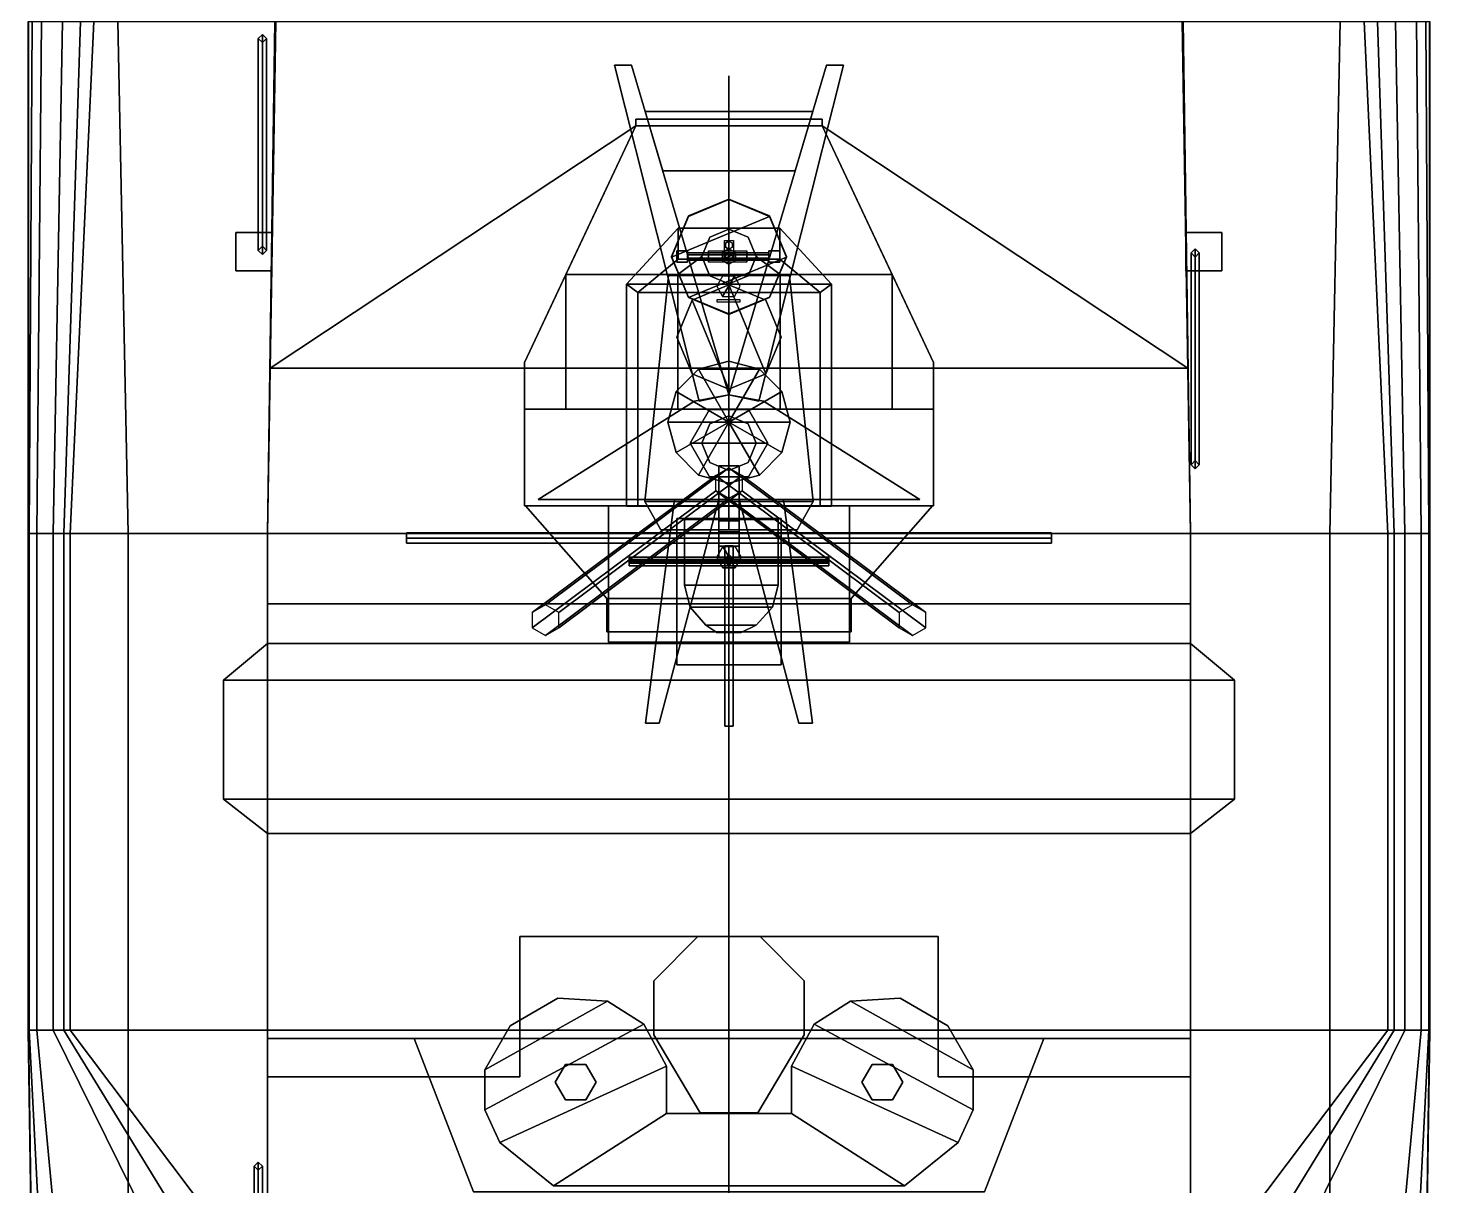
# Model space of a CAD drawing. Extents: x -14 to 14, y -57 to 59.
# Drawn here: x -13.67 to 13.67, y -19.98 to 2.6 of the extents above; entities that cross this region are included whole.
import ezdxf

# ---------------------------------------------------------------- set-up
doc = ezdxf.new("R2010")
doc.units = 0
doc.layers.get('0').update_dxf_attribs({"linetype": 'CONTINUOUS'})

msp = doc.modelspace()

# ---------------------------------------------------------------- linework, layer by layer
for points in [[(-13.67, 2.72), (-13.66, 2.72, -3.06), (-13.66, -7.26, -3.06), (-13.67, -7.26)], [(-11.92, 2.72), (-13.67, 2.72), (-13.67, -7.26), (-11.72, -7.26)], [(-13.66, 2.72, -3.06), (-13.59, 2.72, -3.53), (-13.65, -7.26, -3.53), (-13.66, -7.26, -3.06)], [(-13.59, 2.72, -3.53), (-13.41, 2.72, -3.88), (-13.5, -7.26, -3.88), (-13.65, -7.26, -3.53)], [(-13.41, 2.72, -3.88), (-13, 2.72, -4.19), (-13.18, -7.26, -4.19), (-13.5, -7.26, -3.88)], [(-13, 2.72, -4.19), (-12.65, 2.72, -4.3), (-12.97, -7.26, -4.3), (-13.18, -7.26, -4.19)], [(-12.65, 2.72, -4.3), (-12.39, 2.72, -4.35), (-12.85, -7.26, -4.35), (-12.97, -7.26, -4.3)], [(-12.39, 2.72, -4.35), (12.39, 2.72, -4.35), (12.85, -7.26, -4.35), (-12.85, -7.26, -4.35)], [(-8.86, 2.72, 1.98), (-11.92, 2.72), (-11.72, -7.26), (-9, -7.26, 1.98)], [(-9.1, -1.66, 3.82), (-9.18, -1.74, 3.82), (-9.18, 2.39, 12.8), (-9.1, 2.47, 12.8)], [(-9.18, 2.39, 12.8), (-9.1, 2.31, 12.8), (-9.02, 2.39, 12.8), (-9.1, 2.47, 12.8)], [(-9.02, -1.74, 3.82), (-9.1, -1.66, 3.82), (-9.1, 2.47, 12.8), (-9.02, 2.39, 12.8)], [(8.84, 2.72, 3.99), (-8.84, 2.72, 3.99), (-9, -7.26, 3.99), (9, -7.26, 3.99)], [(-8.84, 2.72, 3.99), (-8.86, 2.72, 1.98), (-9, -7.26, 1.98), (-9, -7.26, 3.99)], [(9, -7.26, 3.99), (9, -7.26, 1.98), (8.86, 2.72, 1.98), (8.84, 2.72, 3.99)], [(9, -7.26, 1.98), (11.72, -7.26), (11.92, 2.72), (8.86, 2.72, 1.98)], [(11.72, -7.26), (13.67, -7.26), (13.67, 2.72), (11.92, 2.72)], [(12.97, -7.26, -4.3), (12.85, -7.26, -4.35), (12.39, 2.72, -4.35), (12.65, 2.72, -4.3)], [(13.18, -7.26, -4.19), (12.97, -7.26, -4.3), (12.65, 2.72, -4.3), (13, 2.72, -4.19)], [(13.5, -7.26, -3.88), (13.18, -7.26, -4.19), (13, 2.72, -4.19), (13.41, 2.72, -3.88)], [(13.65, -7.26, -3.53), (13.5, -7.26, -3.88), (13.41, 2.72, -3.88), (13.59, 2.72, -3.53)], [(13.66, -7.26, -3.06), (13.65, -7.26, -3.53), (13.59, 2.72, -3.53), (13.66, 2.72, -3.06)], [(13.67, -7.26), (13.66, -7.26, -3.06), (13.66, 2.72, -3.06), (13.67, 2.72)], [(-9.18, -1.74, 3.82), (-9.1, -1.82, 3.82), (-9.1, 2.31, 12.8), (-9.18, 2.39, 12.8)], [(-9.1, -1.82, 3.82), (-9.02, -1.74, 3.82), (-9.02, 2.39, 12.8), (-9.1, 2.31, 12.8)], [(-9.1, -1.66, 10.25), (-9.1, -1.66, 10.29), (-9.1, 2.31, 12.8), (-9.1, 2.29, 12.73)], [(-9.1, 2.29, 12.73), (-9.1, 2.31, 12.8), (-9.1, -1.66, 10.29), (-9.1, -1.66, 10.25)], [(-0.581, -4.68, 22.04), (-2.23, 1.87, 22.04), (-1.9, 1.87, 22.04), (0, -4.56, 22.04)], [(0, -4.56, 22.04), (-1.9, 1.87, 22.04), (-2.23, 1.87, 22.04), (-0.581, -4.68, 22.04)], [(0, -4.56, 22.04), (1.9, 1.87, 22.04), (2.23, 1.87, 22.04), (0.581, -4.68, 22.04)], [(0.581, -4.68, 22.04), (2.23, 1.87, 22.04), (1.9, 1.87, 22.04), (0, -4.56, 22.04)], [(0, 1.62, 23.14), (0, 1.66, 23.14), (0, 1.23, 22.04), (0, 1.19, 22.04)], [(0, 1.19, 22.04), (0, 1.23, 22.04), (0, 1.66, 23.14), (0, 1.62, 23.14)], [(0, 1.62, 23.21), (0, 1.66, 23.21), (0, 1.66, 22.04), (0, 1.62, 22.04)], [(0, 1.62, 22.04), (0, 1.66, 22.04), (0, 1.66, 23.21), (0, 1.62, 23.21)], [(0, 1.63, 23.14), (0, 1.63, 23.21), (0, -7.19, 29.33), (0, -7.19, 29.27)], [(0, -7.19, 29.27), (0, -7.19, 29.33), (0, 1.63, 23.21), (0, 1.63, 23.14)], [(-1.291, -0.19, 22.04), (1.291, -0.19, 22.04), (1.634, 0.97, 22.04), (-1.634, 0.97, 22.04)], [(-1.634, 0.97, 22.04), (1.634, 0.97, 22.04), (1.291, -0.19, 22.04), (-1.291, -0.19, 22.04)], [(8.948, -4.04, 6.36), (1.82, 0.69, 6.36), (-1.82, 0.69, 6.36), (-8.948, -4.04, 6.36)], [(-1.82, 0.69, 6.36), (-1.82, 0.69, 3.99), (-8.948, -4.04, 3.99), (-8.948, -4.04, 6.36)], [(-1.82, 0.69, 15.63), (-1.82, 0.69, 6.36), (-3.99, -3.93, 6.36), (-3.99, -3.93, 15.63)], [(-3.99, -3.93, 15.63), (-3.99, -3.93, 15.63), (-3.18, -2.21, 15.63), (-1.82, 0.69, 15.63)], [(3.18, -2.21, 14.51), (1.82, 0.69, 14.51), (-1.82, 0.69, 14.51), (-3.18, -2.21, 14.51)], [(-1.82, 0.69, 16.01), (-1.82, 0.69, 14.51), (-3.18, -2.21, 14.51), (-3.18, -2.21, 16.01)], [(-3.18, -2.21, 14.51), (-1.82, 0.69, 14.51), (-1.82, 0.69, 16.01), (-3.18, -2.21, 16.01)], [(-1.82, 0.69, 15.63), (-1.82, 0.82, 16.01), (1.82, 0.82, 16.01), (1.82, 0.69, 15.63)], [(1.82, 0.69, 15.63), (1.82, 0.82, 16.01), (-1.82, 0.82, 16.01), (-1.82, 0.69, 15.63)], [(-1.82, 0.69, 15.63), (-1.82, 0.82, 16.01), (-1.82, 0.69, 16.01), (-1.82, 0.69, 15.63)], [(-1.82, 0.69, 15.63), (-1.82, 0.69, 16.01), (-1.82, 0.82, 16.01), (-1.82, 0.69, 15.63)], [(-1.82, 0.69, 15.63), (-1.82, 0.69, 14.51), (1.82, 0.69, 14.51), (1.82, 0.69, 15.63)], [(1.82, 0.69, 6.36), (1.82, 0.69, 3.99), (-1.82, 0.69, 3.99), (-1.82, 0.69, 6.36)], [(1.82, 0.69, 15.63), (1.82, 0.69, 6.36), (-1.82, 0.69, 6.36), (-1.82, 0.69, 15.63)], [(1.82, 0.69, 15.63), (1.82, 0.69, 16.01), (1.82, 0.82, 16.01), (1.82, 0.69, 15.63)], [(1.82, 0.69, 15.63), (1.82, 0.82, 16.01), (1.82, 0.69, 16.01), (1.82, 0.69, 15.63)], [(3.99, -3.93, 6.36), (1.82, 0.69, 6.36), (1.82, 0.69, 15.63), (3.99, -3.93, 15.63)], [(8.948, -4.04, 3.99), (1.82, 0.69, 3.99), (1.82, 0.69, 6.36), (8.948, -4.04, 6.36)], [(3.18, -2.21, 14.51), (1.82, 0.69, 14.51), (1.82, 0.69, 16.01), (3.18, -2.21, 16.01)], [(1.82, 0.69, 16.01), (1.82, 0.69, 14.51), (3.18, -2.21, 14.51), (3.18, -2.21, 16.01)], [(1.82, 0.69, 15.63), (3.18, -2.21, 15.63), (3.99, -3.93, 15.63), (1.82, 0.69, 15.63)], [(-1.12, -1.87, 16.61), (-0.792, -1.078, 16.61), (0, -0.75, 16.61), (0.792, -1.078, 16.61)], [(0.792, -1.078, 16.61), (0, -0.75, 16.61), (-0.792, -1.078, 16.61), (-1.12, -1.87, 16.61)], [(-0.792, -1.068, 16.61), (0, -0.74, 16.61), (0, -0.74, 17.61), (-0.792, -1.068, 17.61)], [(0, -0.74, 16.61), (-0.792, -1.068, 16.61), (-0.792, -1.068, 17.61), (0, -0.74, 17.61)], [(0, -0.74, 16.61), (0.792, -1.068, 16.61), (0.792, -1.068, 17.61), (0, -0.74, 17.61)], [(0.792, -1.068, 16.61), (0, -0.74, 16.61), (0, -0.74, 17.61), (0.792, -1.068, 17.61)], [(-1.12, -1.86, 16.61), (-0.792, -1.068, 16.61), (-0.792, -1.068, 17.61), (-1.12, -1.86, 17.61)], [(-0.792, -1.068, 16.61), (-1.12, -1.86, 16.61), (-1.12, -1.86, 17.61), (-0.792, -1.068, 17.61)], [(1.12, -1.87, 16.61), (0.792, -1.078, 16.61), (-1.12, -1.87, 16.61), (-0.792, -2.662, 16.61)], [(-0.792, -2.662, 16.61), (-1.12, -1.87, 16.61), (0.792, -1.078, 16.61), (1.12, -1.87, 16.61)], [(0.792, -1.068, 16.61), (1.12, -1.86, 16.61), (1.12, -1.86, 17.61), (0.792, -1.068, 17.61)], [(1.12, -1.86, 16.61), (0.792, -1.068, 16.61), (0.792, -1.068, 17.61), (1.12, -1.86, 17.61)], [(-2, -2.4, 22.03), (-0.99, -1.31, 22.03), (0.99, -1.31, 22.03), (2, -2.4, 22.03)], [(-0.99, -1.91, 24.46), (-0.99, -1.31, 24.16), (-2, -2.4, 24.16), (-1.78, -2.56, 24.46)], [(-0.99, -1.31, 24.16), (-0.99, -1.31, 22.03), (-2, -2.4, 22.03), (-2, -2.4, 24.16)], [(0.99, -1.91, 24.46), (0.99, -1.31, 24.16), (-0.99, -1.31, 24.16), (-0.99, -1.91, 24.46)], [(0.99, -1.31, 24.16), (0.99, -1.31, 22.03), (-0.99, -1.31, 22.03), (-0.99, -1.31, 24.16)], [(0, -1.33, 14.51), (-0.375, -1.485, 14.51), (-0.375, -1.485, 16.61), (0, -1.33, 16.61)], [(0.375, -1.485, 14.51), (0, -1.33, 14.51), (0, -1.33, 16.61), (0.375, -1.485, 16.61)], [(2, -2.4, 24.16), (0.99, -1.31, 24.16), (0.99, -1.91, 24.46), (1.78, -2.56, 24.46)], [(2, -2.4, 22.03), (0.99, -1.31, 22.03), (0.99, -1.31, 24.16), (2, -2.4, 24.16)], [(-9.62, -1.39, 2.37), (-9.62, -1.39, 1.56), (-9.62, -2.14, 1.56), (-9.62, -2.14, 2.37)], [(-9.62, -2.14, 1.56), (-9.62, -1.39, 1.56), (-8.91, -1.39, 1.56), (-8.92, -2.14, 1.56)], [(-8.92, -2.14, 2.37), (-8.91, -1.39, 2.37), (-9.62, -1.39, 2.37), (-9.62, -2.14, 2.37)], [(-8.91, -1.39, 2.37), (-8.91, -1.39, 1.56), (-9.62, -1.39, 1.56), (-9.62, -1.39, 2.37)], [(-0.375, -1.485, 14.51), (-0.53, -1.86, 14.51), (-0.53, -1.86, 16.61), (-0.375, -1.485, 16.61)], [(-0.09, -1.55, 17.67), (0.09, -1.55, 17.67), (0.09, -1.97, 17.67), (-0.09, -1.97, 17.67)], [(-0.09, -1.55, 17.46), (0.09, -1.55, 17.46), (0.09, -1.97, 17.46), (-0.09, -1.97, 17.46)], [(0, -1.56, 17.37), (-0.069, -1.6, 17.37), (-0.069, -1.6, 17.78), (0, -1.56, 17.78)], [(-0.069, -1.6, 17.78), (-0.069, -1.68, 17.78), (0, -1.72, 17.78), (0, -1.56, 17.78)], [(-0.069, -1.68, 17.37), (-0.069, -1.6, 17.37), (0, -1.56, 17.37), (0, -1.72, 17.37)], [(-0.069, -1.6, 17.37), (-0.069, -1.68, 17.37), (-0.069, -1.68, 17.78), (-0.069, -1.6, 17.78)], [(0.069, -1.6, 17.37), (0, -1.56, 17.37), (0, -1.56, 17.78), (0.069, -1.6, 17.78)], [(0, -1.56, 17.78), (0, -1.72, 17.78), (0.069, -1.68, 17.78), (0.069, -1.6, 17.78)], [(0, -1.72, 17.37), (0, -1.56, 17.37), (0.069, -1.6, 17.37), (0.069, -1.68, 17.37)], [(0.069, -1.68, 17.37), (0.069, -1.6, 17.37), (0.069, -1.6, 17.78), (0.069, -1.68, 17.78)], [(0.53, -1.86, 14.51), (0.375, -1.485, 14.51), (0.375, -1.485, 16.61), (0.53, -1.86, 16.61)], [(9.61, -1.39, 2.37), (9.61, -1.39, 1.56), (8.91, -1.39, 1.56), (8.91, -1.39, 2.37)], [(8.91, -1.39, 2.37), (8.91, -2.14, 2.37), (9.61, -2.14, 2.37), (9.61, -1.39, 2.37)], [(9.61, -1.39, 1.56), (9.61, -2.14, 1.56), (8.91, -2.14, 1.56), (8.91, -1.39, 1.56)], [(9.61, -2.14, 2.37), (9.61, -2.14, 1.56), (9.61, -1.39, 1.56), (9.61, -1.39, 2.37)], [(-9.1, -1.66, 2.37), (-9.18, -1.74, 2.37), (-9.18, -1.74, 10.29), (-9.1, -1.66, 10.29)], [(-9.18, -1.74, 10.29), (-9.1, -1.82, 10.29), (-9.02, -1.74, 10.29), (-9.1, -1.66, 10.29)], [(-9.18, -1.74, 2.37), (-9.1, -1.82, 2.37), (-9.1, -1.82, 10.29), (-9.18, -1.74, 10.29)], [(-9.02, -1.74, 2.37), (-9.1, -1.66, 2.37), (-9.1, -1.66, 10.29), (-9.02, -1.74, 10.29)], [(-9.1, -1.82, 2.37), (-9.02, -1.74, 2.37), (-9.02, -1.74, 10.29), (-9.1, -1.82, 10.29)], [(1.78, -2.56, 24.46), (0.99, -1.91, 24.46), (-0.99, -1.91, 24.46), (-1.78, -2.56, 24.46)], [(-0.792, -2.652, 16.61), (-1.12, -1.86, 16.61), (-1.12, -1.86, 17.61), (-0.792, -2.652, 17.61)], [(-1.12, -1.86, 16.61), (-0.792, -2.652, 16.61), (-0.792, -2.652, 17.61), (-1.12, -1.86, 17.61)], [(-1.02, -1.75, 18.24), (-0.81, -1.75, 18.24), (-0.81, -1.75, 18.02), (-1.02, -1.75, 18.02)], [(-1.02, -1.75, 18.02), (-0.81, -1.75, 18.02), (-0.81, -1.97, 18.02), (-1.02, -1.97, 18.02)], [(-0.81, -1.97, 18.24), (-0.81, -1.75, 18.24), (-1.02, -1.75, 18.24), (-1.02, -1.97, 18.24)], [(-1.02, -1.97, 18.24), (-1.02, -1.75, 18.24), (-1.02, -1.75, 18.02), (-1.02, -1.97, 18.02)], [(-0.53, -1.86, 16.01), (-0.53, -1.86, 14.51), (-1, -2.21, 14.51), (-1, -2.21, 16.01)], [(-0.385, -2.21, 16.01), (-0.385, -2.21, 16.01), (-0.53, -1.86, 16.01), (-1, -2.21, 16.01)], [(-0.81, -1.97, 18.02), (-0.81, -1.75, 18.02), (-0.81, -1.75, 18.24), (-0.81, -1.97, 18.24)], [(-0.81, -1.79, 18.13), (-0.81, -1.825, 18.191), (0.78, -1.825, 18.191), (0.78, -1.79, 18.13)], [(-0.81, -1.825, 18.069), (-0.81, -1.79, 18.13), (0.78, -1.79, 18.13), (0.78, -1.825, 18.069)], [(-0.81, -1.825, 18.191), (-0.81, -1.895, 18.191), (0.78, -1.895, 18.191), (0.78, -1.825, 18.191)], [(-0.81, -1.895, 18.069), (-0.81, -1.825, 18.069), (0.78, -1.825, 18.069), (0.78, -1.895, 18.069)], [(-0.81, -1.895, 18.191), (-0.81, -1.93, 18.13), (0.78, -1.93, 18.13), (0.78, -1.895, 18.191)], [(-0.81, -1.93, 18.13), (-0.81, -1.895, 18.069), (0.78, -1.895, 18.069), (0.78, -1.93, 18.13)], [(0, -2.99, 16.61), (-0.792, -2.662, 16.61), (1.12, -1.87, 16.61), (0.792, -2.662, 16.61)], [(0.792, -2.662, 16.61), (1.12, -1.87, 16.61), (-0.792, -2.662, 16.61), (0, -2.99, 16.61)], [(-0.53, -1.86, 16.01), (-0.375, -2.235, 16.01), (-0.375, -2.235, 16.61), (-0.53, -1.86, 16.61)], [(-0.4, -1.75, 17.84), (0.35, -1.75, 17.84), (0.35, -1.97, 17.84), (-0.4, -1.97, 17.84)], [(-0.4, -1.75, 17.84), (-0.4, -1.75, 18.29), (-0.4, -1.97, 18.29), (-0.4, -1.97, 17.84)], [(0, -1.71, 16.61), (-0.13, -1.785, 16.61), (-0.13, -1.785, 17.04), (0, -1.71, 17.04)], [(-0.13, -1.935, 17.04), (0.13, -1.785, 17.04), (0, -1.71, 17.04), (-0.13, -1.785, 17.04)], [(0, -2.01, 17.04), (0.13, -1.935, 17.04), (0.13, -1.785, 17.04), (-0.13, -1.935, 17.04)], [(-0.13, -1.785, 16.61), (-0.13, -1.935, 16.61), (-0.13, -1.935, 17.04), (-0.13, -1.785, 17.04)], [(-0.069, -1.68, 17.37), (0, -1.72, 17.37), (0, -1.72, 17.78), (-0.069, -1.68, 17.78)], [(0, -1.78, 17.04), (-0.069, -1.82, 17.04), (-0.069, -1.82, 17.84), (0, -1.78, 17.84)], [(-0.069, -1.82, 17.04), (-0.069, -1.9, 17.04), (-0.069, -1.9, 17.84), (-0.069, -1.82, 17.84)], [(-0.069, -1.9, 17.04), (0, -1.94, 17.04), (0, -1.94, 17.84), (-0.069, -1.9, 17.84)], [(0, -1.72, 17.37), (0.069, -1.68, 17.37), (0.069, -1.68, 17.78), (0, -1.72, 17.78)], [(0.13, -1.785, 16.61), (0, -1.71, 16.61), (0, -1.71, 17.04), (0.13, -1.785, 17.04)], [(0.069, -1.82, 17.04), (0, -1.78, 17.04), (0, -1.78, 17.84), (0.069, -1.82, 17.84)], [(0, -1.94, 17.04), (0.069, -1.9, 17.04), (0.069, -1.9, 17.84), (0, -1.94, 17.84)], [(0.069, -1.9, 17.04), (0.069, -1.82, 17.04), (0.069, -1.82, 17.84), (0.069, -1.9, 17.84)], [(0.13, -1.935, 16.61), (0.13, -1.785, 16.61), (0.13, -1.785, 17.04), (0.13, -1.935, 17.04)], [(0.35, -1.75, 17.84), (0.35, -1.75, 18.29), (0.35, -1.97, 18.29), (0.35, -1.97, 17.84)], [(0.375, -2.235, 16.01), (0.53, -1.86, 16.01), (0.53, -1.86, 16.61), (0.375, -2.235, 16.61)], [(1, -2.21, 16.01), (1, -2.21, 16.01), (0.53, -1.86, 16.01), (0.385, -2.21, 16.01)], [(1, -2.21, 14.51), (0.53, -1.86, 14.51), (0.53, -1.86, 16.01), (1, -2.21, 16.01)], [(0.78, -1.75, 18.24), (0.99, -1.75, 18.24), (0.99, -1.75, 18.02), (0.78, -1.75, 18.02)], [(0.99, -1.97, 18.24), (0.99, -1.75, 18.24), (0.78, -1.75, 18.24), (0.78, -1.97, 18.24)], [(0.78, -1.97, 18.24), (0.78, -1.75, 18.24), (0.78, -1.75, 18.02), (0.78, -1.97, 18.02)], [(0.78, -1.75, 18.02), (0.99, -1.75, 18.02), (0.99, -1.97, 18.02), (0.78, -1.97, 18.02)], [(1.12, -1.86, 16.61), (0.792, -2.652, 16.61), (0.792, -2.652, 17.61), (1.12, -1.86, 17.61)], [(0.792, -2.652, 16.61), (1.12, -1.86, 16.61), (1.12, -1.86, 17.61), (0.792, -2.652, 17.61)], [(0.99, -1.97, 18.02), (0.99, -1.75, 18.02), (0.99, -1.75, 18.24), (0.99, -1.97, 18.24)], [(9.09, -1.71, 3.82), (9.01, -1.79, 3.82), (9.01, -5.92, 12.8), (9.09, -5.84, 12.8)], [(9.09, -1.71, 2.37), (9.01, -1.79, 2.37), (9.01, -1.79, 10.29), (9.09, -1.71, 10.29)], [(9.17, -1.79, 10.29), (9.09, -1.71, 10.29), (9.01, -1.79, 10.29), (9.09, -1.87, 10.29)], [(9.01, -1.79, 3.82), (9.09, -1.87, 3.82), (9.09, -6, 12.8), (9.01, -5.92, 12.8)], [(9.01, -1.79, 2.37), (9.09, -1.87, 2.37), (9.09, -1.87, 10.29), (9.01, -1.79, 10.29)], [(9.17, -1.79, 3.82), (9.09, -1.71, 3.82), (9.09, -5.84, 12.8), (9.17, -5.92, 12.8)], [(9.17, -1.79, 2.37), (9.09, -1.71, 2.37), (9.09, -1.71, 10.29), (9.17, -1.79, 10.29)], [(9.09, -1.87, 3.82), (9.17, -1.79, 3.82), (9.17, -5.92, 12.8), (9.09, -6, 12.8)], [(9.09, -1.87, 2.37), (9.17, -1.79, 2.37), (9.17, -1.79, 10.29), (9.09, -1.87, 10.29)], [(9.09, -5.82, 12.73), (9.09, -5.84, 12.8), (9.09, -1.87, 10.29), (9.09, -1.87, 10.25)], [(9.09, -1.87, 10.25), (9.09, -1.87, 10.29), (9.09, -5.84, 12.8), (9.09, -5.82, 12.73)], [(-9.62, -2.14, 2.37), (-9.62, -2.14, 1.56), (-8.92, -2.14, 1.56), (-8.92, -2.14, 2.37)], [(-1.02, -1.97, 18.02), (-0.81, -1.97, 18.02), (-0.81, -1.97, 18.24), (-1.02, -1.97, 18.24)], [(-0.13, -1.935, 16.61), (0, -2.01, 16.61), (0, -2.01, 17.04), (-0.13, -1.935, 17.04)], [(0, -2.01, 16.61), (0.13, -1.935, 16.61), (0.13, -1.935, 17.04), (0, -2.01, 17.04)], [(0, -1.94, 17.19), (0, -2.03, 17.19), (0, -2.03, 17.12), (0, -1.94, 17.12)], [(0, -2.03, 17.19), (0, -2.36, 17.3), (0, -2.45, 17.3), (0, -2.03, 17.12)], [(0.78, -1.97, 18.02), (0.99, -1.97, 18.02), (0.99, -1.97, 18.24), (0.78, -1.97, 18.24)], [(8.91, -2.14, 2.37), (8.91, -2.14, 1.56), (9.61, -2.14, 1.56), (9.61, -2.14, 2.37)], [(-3.99, -3.93, 15.63), (-3.99, -4.84, 15.63), (-3.18, -4.84, 15.63), (-3.18, -2.21, 15.63)], [(3.18, -4.84, 14.51), (3.18, -2.21, 14.51), (-3.18, -2.21, 14.51), (-3.18, -4.84, 14.51)], [(-3.18, -4.84, 14.51), (-3.18, -2.21, 14.51), (-3.18, -2.21, 16.01), (-3.18, -4.84, 16.01)], [(-3.18, -4.84, 15.63), (-3.18, -2.21, 15.63), (-3.18, -2.21, 16.01), (-3.18, -4.84, 16.01)], [(-2, -6.73, 22.03), (-2, -2.4, 22.03), (2, -2.4, 22.03), (2, -6.73, 22.03)], [(-1.78, -2.56, 24.46), (-2, -2.4, 24.16), (-2, -6.73, 24.16), (-1.78, -6.73, 24.46)], [(-2, -2.4, 24.16), (-2, -2.4, 22.03), (-2, -6.73, 22.03), (-2, -6.73, 24.16)], [(-1.64, -6.64, 18.65), (-1.18, -2.23, 18.65), (1.18, -2.23, 18.65), (1.64, -6.64, 18.65)], [(1.64, -6.64, 18.65), (1.18, -2.23, 18.65), (-1.18, -2.23, 18.65), (-1.64, -6.64, 18.65)], [(1, -4.84, 16.01), (1, -2.21, 16.01), (-1, -2.21, 16.01), (-1, -4.84, 16.01)], [(-1, -2.21, 16.01), (-1, -2.21, 14.51), (-1, -4.84, 14.51), (-1, -4.84, 16.01)], [(0.721, -4.151, 20.59), (0, -2.41, 20.59), (-0.721, -2.709, 20.59), (0, -4.45, 20.59)], [(0, -2.41, 18.65), (-0.721, -2.709, 18.65), (-0.721, -2.709, 20.59), (0, -2.41, 20.59)], [(-0.375, -2.235, 16.01), (0, -2.39, 16.01), (0, -2.39, 16.61), (-0.375, -2.235, 16.61)], [(-0.125, -2.241, 17.3), (-0.24, -2.44, 17.3), (-0.125, -2.639, 17.3), (0.105, -2.241, 17.3)], [(0.105, -2.241, 17.3), (-0.125, -2.639, 17.3), (0.105, -2.639, 17.3), (0.22, -2.44, 17.3)], [(0, -2.39, 16.01), (0.375, -2.235, 16.01), (0.375, -2.235, 16.61), (0, -2.39, 16.61)], [(0, -2.45, 17.3), (0, -2.7, 17.3), (0, -2.74, 17.28), (0, -2.38, 17.27)], [(0.721, -2.709, 18.65), (0, -2.41, 18.65), (0, -2.41, 20.59), (0.721, -2.709, 20.59)], [(1.02, -3.43, 20.59), (0.721, -2.709, 20.59), (0, -2.41, 20.59), (0.721, -4.151, 20.59)], [(1, -4.84, 14.51), (1, -2.21, 14.51), (1, -2.21, 16.01), (1, -4.84, 16.01)], [(2, -6.73, 24.16), (2, -2.4, 24.16), (1.78, -2.56, 24.46), (1.78, -6.73, 24.46)], [(2, -6.73, 22.03), (2, -2.4, 22.03), (2, -2.4, 24.16), (2, -6.73, 24.16)], [(3.18, -2.21, 16.01), (3.18, -2.21, 14.51), (3.18, -4.84, 14.51), (3.18, -4.84, 16.01)], [(3.18, -2.21, 16.01), (3.18, -2.21, 15.63), (3.18, -4.84, 15.63), (3.18, -4.84, 16.01)], [(3.18, -2.21, 15.63), (3.18, -4.84, 15.63), (3.99, -4.84, 15.63), (3.99, -3.93, 15.63)], [(1.78, -6.73, 24.46), (1.78, -2.56, 24.46), (-1.78, -2.56, 24.46), (-1.78, -6.73, 24.46)], [(0, -4.45, 20.59), (-0.721, -2.709, 20.59), (-1.02, -3.43, 20.59), (-0.721, -4.151, 20.59)], [(-0.721, -2.709, 18.65), (-1.02, -3.43, 18.65), (-1.02, -3.43, 20.59), (-0.721, -2.709, 20.59)], [(0, -2.98, 16.61), (-0.792, -2.652, 16.61), (-0.792, -2.652, 17.61), (0, -2.98, 17.61)], [(-0.792, -2.652, 16.61), (0, -2.98, 16.61), (0, -2.98, 17.61), (-0.792, -2.652, 17.61)], [(0.21, -2.75, 17.8), (-0.23, -2.75, 17.8), (-0.23, -2.7, 17.52), (0.21, -2.7, 17.52)], [(0.792, -2.652, 16.61), (0, -2.98, 16.61), (0, -2.98, 17.61), (0.792, -2.652, 17.61)], [(0, -2.98, 16.61), (0.792, -2.652, 16.61), (0.792, -2.652, 17.61), (0, -2.98, 17.61)], [(0, -2.7, 17.3), (0, -2.7, 17.52), (0, -2.75, 17.8), (0, -2.74, 17.28)], [(1.02, -3.43, 18.65), (0.721, -2.709, 18.65), (0.721, -2.709, 20.59), (1.02, -3.43, 20.59)], [(-1.02, -3.43, 18.65), (-0.721, -4.151, 18.65), (-0.721, -4.151, 20.59), (-1.02, -3.43, 20.59)], [(0.721, -4.151, 18.65), (1.02, -3.43, 18.65), (1.02, -3.43, 20.59), (0.721, -4.151, 20.59)], [(9, -7.26, 6.36), (8.948, -4.04, 6.36), (-8.948, -4.04, 6.36), (-9, -7.26, 6.36)], [(-8.948, -4.04, 6.36), (-8.948, -4.04, 3.99), (-9, -7.26, 3.99), (-9, -7.26, 6.36)], [(-3.99, -3.93, 15.63), (-3.99, -3.93, 6.36), (-3.99, -6.72, 6.36), (-3.99, -6.72, 15.63)], [(-0.595, -4.059, 26.45), (-1.031, -4.495, 26.45), (0, -5.09, 26.61)], [(-0.595, -4.059, 24.46), (-1.031, -4.495, 24.46), (-1.031, -4.495, 26.45), (-0.595, -4.059, 26.45)], [(0, -3.9, 25.87), (0, -3.9, 25.87), (-0.595, -4.059, 25.87), (0.595, -4.059, 25.87)], [(0, -3.9, 24.46), (-0.595, -4.059, 24.46), (-0.595, -4.059, 25.87), (0, -3.9, 25.87)], [(0.595, -4.059, 26.45), (-0.595, -4.059, 26.45), (0, -5.09, 26.61)], [(0.595, -4.059, 25.87), (-0.595, -4.059, 25.87), (-0.595, -4.059, 26.45), (0.595, -4.059, 26.45)], [(0.595, -4.059, 24.46), (0, -3.9, 24.46), (0, -3.9, 25.87), (0.595, -4.059, 25.87)], [(1.031, -4.495, 26.45), (0.595, -4.059, 26.45), (0, -5.09, 26.61)], [(1.031, -4.495, 24.46), (0.595, -4.059, 24.46), (0.595, -4.059, 26.45), (1.031, -4.495, 26.45)], [(3.99, -6.72, 6.36), (3.99, -3.93, 6.36), (3.99, -3.93, 15.63), (3.99, -6.72, 15.63)], [(9, -7.26, 3.99), (8.948, -4.04, 3.99), (8.948, -4.04, 6.36), (9, -7.26, 6.36)], [(-0.721, -4.151, 18.65), (0, -4.45, 18.65), (0, -4.45, 20.59), (-0.721, -4.151, 20.59)], [(0, -4.45, 18.65), (0.721, -4.151, 18.65), (0.721, -4.151, 20.59), (0, -4.45, 20.59)], [(0, -6.6, 22.04), (-3.72, -6.6, 22.04), (-0.67, -4.68, 22.04), (0, -4.56, 22.04)], [(0, -4.56, 22.04), (-0.67, -4.68, 22.04), (-3.72, -6.6, 22.04), (0, -6.6, 22.04)], [(-1.031, -4.495, 26.45), (-1.19, -5.09, 26.45), (0, -5.09, 26.61)], [(-1.031, -4.495, 24.46), (-1.19, -5.09, 24.46), (-1.19, -5.09, 26.45), (-1.031, -4.495, 26.45)], [(1.19, -5.09, 26.45), (1.031, -4.495, 26.45), (0, -5.09, 26.61)], [(0, -4.56, 22.04), (0.67, -4.68, 22.04), (3.72, -6.6, 22.04), (0, -6.6, 22.04)], [(0, -6.6, 22.04), (3.72, -6.6, 22.04), (0.67, -4.68, 22.04), (0, -4.56, 22.04)], [(1.19, -5.09, 24.46), (1.031, -4.495, 24.46), (1.031, -4.495, 26.45), (1.19, -5.09, 26.45)], [(-3.99, -4.84, 15.63), (-3.99, -6.72, 15.63), (3.99, -6.72, 15.63), (3.99, -4.84, 15.63)], [(-3.18, -4.84, 16.01), (-3.18, -4.84, 15.63), (3.18, -4.84, 15.63), (3.18, -4.84, 16.01)], [(3.18, -4.84, 16.01), (3.18, -4.84, 14.51), (-3.18, -4.84, 14.51), (-3.18, -4.84, 16.01)], [(0.38, -4.842, 16.22), (-0.38, -4.842, 16.22), (-0.76, -5.5, 16.22), (0.76, -5.5, 16.22)], [(-0.38, -4.842, 15.63), (-0.76, -5.5, 15.63), (-0.76, -5.5, 16.22), (-0.38, -4.842, 16.22)], [(0.38, -4.842, 15.63), (-0.38, -4.842, 15.63), (-0.38, -4.842, 16.22), (0.38, -4.842, 16.22)], [(0.76, -5.5, 15.63), (0.38, -4.842, 15.63), (0.38, -4.842, 16.22), (0.76, -5.5, 16.22)], [(-1.19, -5.09, 26.45), (-1.031, -5.685, 26.45), (0, -5.09, 26.61)], [(-1.19, -5.09, 24.46), (-1.031, -5.685, 24.46), (-1.031, -5.685, 26.45), (-1.19, -5.09, 26.45)], [(-1.031, -5.685, 26.45), (-0.595, -6.121, 26.45), (0, -5.09, 26.61)], [(-0.595, -6.121, 26.45), (0, -6.28, 26.45), (0, -5.09, 26.61)], [(-0.375, -5.125, 16.22), (-0.53, -5.5, 16.22), (-0.53, -5.5, 22.03), (-0.375, -5.125, 22.03)], [(0, -4.97, 16.22), (-0.375, -5.125, 16.22), (-0.375, -5.125, 22.03), (0, -4.97, 22.03)], [(0.375, -5.125, 16.22), (0, -4.97, 16.22), (0, -4.97, 22.03), (0.375, -5.125, 22.03)], [(1.031, -5.685, 26.45), (1.19, -5.09, 26.45), (0, -5.09, 26.61)], [(0.595, -6.121, 26.45), (1.031, -5.685, 26.45), (0, -5.09, 26.61)], [(0, -6.28, 26.45), (0.595, -6.121, 26.45), (0, -5.09, 26.61)], [(0.53, -5.5, 16.22), (0.375, -5.125, 16.22), (0.375, -5.125, 22.03), (0.53, -5.5, 22.03)], [(1.031, -5.685, 24.46), (1.19, -5.09, 24.46), (1.19, -5.09, 26.45), (1.031, -5.685, 26.45)], [(-1.031, -5.685, 24.46), (-0.595, -6.121, 24.46), (-0.595, -6.121, 26.45), (-1.031, -5.685, 26.45)], [(0.76, -5.5, 16.22), (-0.76, -5.5, 16.22), (-0.38, -6.158, 16.22), (0.38, -6.158, 16.22)], [(-0.76, -5.5, 15.63), (-0.38, -6.158, 15.63), (-0.38, -6.158, 16.22), (-0.76, -5.5, 16.22)], [(-0.53, -5.5, 16.22), (-0.375, -5.875, 16.22), (-0.375, -5.875, 22.03), (-0.53, -5.5, 22.03)], [(0.375, -5.875, 16.22), (0.53, -5.5, 16.22), (0.53, -5.5, 22.03), (0.375, -5.875, 22.03)], [(0.38, -6.158, 15.63), (0.76, -5.5, 15.63), (0.76, -5.5, 16.22), (0.38, -6.158, 16.22)], [(0.595, -6.121, 24.46), (1.031, -5.685, 24.46), (1.031, -5.685, 26.45), (0.595, -6.121, 26.45)], [(-0.26, -6.13, 22.03), (0, -5.98, 22.03), (-3.58, -8.65, 6.36), (-3.84, -8.8, 6.36)], [(0, -5.98, 22.03), (0.26, -6.13, 22.03), (-3.32, -8.8, 6.36), (-3.58, -8.65, 6.36)], [(-0.375, -5.875, 16.22), (0, -6.03, 16.22), (0, -6.03, 22.03), (-0.375, -5.875, 22.03)], [(-0.26, -6.13, 22.03), (0, -5.98, 22.03), (3.58, -8.65, 6.36), (3.32, -8.8, 6.36)], [(0.2, -7.73, 19.88), (0.2, -5.94, 19.88), (-0.2, -5.94, 19.88), (-0.2, -7.73, 19.88)], [(-0.2, -6.72, 19.29), (-0.2, -5.94, 19.29), (0.2, -5.94, 19.29), (0.2, -6.72, 19.29)], [(-0.2, -5.94, 19.88), (-0.2, -5.94, 19.29), (-0.2, -6.72, 19.29), (-0.2, -7.73, 19.88)], [(0, -6.03, 16.22), (0.375, -5.875, 16.22), (0.375, -5.875, 22.03), (0, -6.03, 22.03)], [(0, -5.98, 22.03), (0.26, -6.13, 22.03), (3.84, -8.8, 6.36), (3.58, -8.65, 6.36)], [(0.2, -6.72, 19.29), (0.2, -5.94, 19.29), (0.2, -5.94, 19.88), (0.2, -7.73, 19.88)], [(9.17, -5.92, 12.8), (9.09, -5.84, 12.8), (9.01, -5.92, 12.8), (9.09, -6, 12.8)], [(-0.26, -6.43, 22.03), (-0.26, -6.13, 22.03), (-3.84, -8.8, 6.36), (-3.84, -9.1, 6.36)], [(0.26, -6.13, 22.03), (0.26, -6.43, 22.03), (-3.32, -9.1, 6.36), (-3.32, -8.8, 6.36)], [(-0.595, -6.121, 24.46), (0, -6.28, 24.46), (0, -6.28, 26.45), (-0.595, -6.121, 26.45)], [(-0.38, -6.158, 15.63), (0.38, -6.158, 15.63), (0.38, -6.158, 16.22), (-0.38, -6.158, 16.22)], [(-0.26, -6.43, 22.03), (-0.26, -6.13, 22.03), (3.32, -8.8, 6.36), (3.32, -9.1, 6.36)], [(0, -6.28, 24.46), (0.595, -6.121, 24.46), (0.595, -6.121, 26.45), (0, -6.28, 26.45)], [(0.26, -6.13, 22.03), (0.26, -6.43, 22.03), (3.84, -9.1, 6.36), (3.84, -8.8, 6.36)], [(0, -6.58, 22.03), (-0.26, -6.43, 22.03), (-3.84, -9.1, 6.36), (-3.58, -9.25, 6.36)], [(0.26, -6.43, 22.03), (0, -6.58, 22.03), (-3.58, -9.25, 6.36), (-3.32, -9.1, 6.36)], [(0, -6.58, 22.03), (-0.26, -6.43, 22.03), (3.32, -9.1, 6.36), (3.58, -9.25, 6.36)], [(0.26, -6.43, 22.03), (0, -6.58, 22.03), (3.58, -9.25, 6.36), (3.84, -9.1, 6.36)], [(-3.99, -6.72, 15.63), (-3.99, -6.72, 6.36), (3.99, -6.72, 6.36), (3.99, -6.72, 15.63)], [(2.35, -9.38, 12.05), (2.35, -6.72, 12.05), (-2.35, -6.72, 12.05), (-2.35, -9.38, 12.05)], [(-2.35, -6.72, 12.05), (-2.35, -6.72, 6.36), (-2.35, -9.38, 6.36), (-2.35, -9.38, 12.05)], [(-1.78, -6.73, 24.46), (-2, -6.73, 24.16), (2, -6.73, 24.16), (1.78, -6.73, 24.46)], [(-2, -6.73, 24.16), (-2, -6.73, 22.03), (2, -6.73, 22.03), (2, -6.73, 24.16)], [(1.33, -7.19, 18.65), (1.64, -6.64, 18.65), (-1.64, -6.64, 18.65), (-1.33, -7.19, 18.65)], [(-1.33, -7.19, 18.65), (-1.64, -6.64, 18.65), (1.64, -6.64, 18.65), (1.33, -7.19, 18.65)], [(-1.36, -10.96, 22.04), (-1.63, -10.96, 22.04), (-1.06, -6.6, 22.04), (-0.2, -6.6, 22.04)], [(-0.2, -6.6, 22.04), (-1.06, -6.6, 22.04), (-1.63, -10.96, 22.04), (-1.36, -10.96, 22.04)], [(-0.2, -7.73, 19.88), (-0.2, -6.72, 19.29), (0.2, -6.72, 19.29), (0.2, -7.73, 19.88)], [(1.36, -10.96, 22.04), (1.63, -10.96, 22.04), (1.06, -6.6, 22.04), (0.2, -6.6, 22.04)], [(0.2, -6.6, 22.04), (1.06, -6.6, 22.04), (1.63, -10.96, 22.04), (1.36, -10.96, 22.04)], [(2.35, -9.38, 6.36), (2.35, -6.72, 6.36), (2.35, -6.72, 12.05), (2.35, -9.38, 12.05)], [(1.02, -6.97, 16.41), (1.02, -6.97, 12.05), (-1.02, -6.97, 12.05), (-1.02, -6.97, 16.41)], [(1.02, -9.82, 16.41), (1.02, -6.97, 16.41), (-1.02, -6.97, 16.41), (-1.02, -9.82, 16.41)], [(-1.02, -6.97, 16.41), (-1.02, -6.97, 12.05), (-1.02, -9.82, 12.05), (-1.02, -9.82, 16.41)], [(-0.87, -8.27, 30.36), (-0.87, -6.99, 30.36), (0.96, -6.99, 30.36), (0.96, -8.27, 30.36)], [(0.96, -8.27, 30.36), (0.96, -6.99, 30.36), (-0.87, -6.99, 30.36), (-0.87, -8.27, 30.36)], [(0.2, -7.23, 31.55), (0.2, -7.02, 19.88), (-0.2, -7.02, 19.88), (-0.2, -7.23, 31.55)], [(-0.2, -7.23, 31.55), (-0.2, -7.02, 19.88), (-0.2, -7.51, 19.88), (-0.2, -7.51, 31.55)], [(0.2, -7.51, 19.88), (0.2, -7.02, 19.88), (0.2, -7.23, 31.55), (0.2, -7.51, 31.55)], [(1.02, -9.82, 12.05), (1.02, -6.97, 12.05), (1.02, -6.97, 16.41), (1.02, -9.82, 16.41)], [(-13.67, -7.26), (-13.66, -7.26, -3.06), (-13.66, -16.95, -3.06), (-13.67, -16.95)], [(-11.72, -7.26), (-13.67, -7.26), (-13.67, -16.95), (-11.72, -16.95)], [(-13.66, -7.26, -3.06), (-13.65, -7.26, -3.53), (-13.65, -16.95, -3.53), (-13.66, -16.95, -3.06)], [(-13.65, -7.26, -3.53), (-13.5, -7.26, -3.88), (-13.5, -16.95, -3.88), (-13.65, -16.95, -3.53)], [(-13.5, -7.26, -3.88), (-13.18, -7.26, -4.19), (-13.18, -16.95, -4.19), (-13.5, -16.95, -3.88)], [(-13.18, -7.26, -4.19), (-12.97, -7.26, -4.3), (-12.97, -16.95, -4.3), (-13.18, -16.95, -4.19)], [(-12.97, -7.26, -4.3), (-12.85, -7.26, -4.35), (-12.85, -16.95, -4.35), (-12.97, -16.95, -4.3)], [(-12.85, -7.26, -4.35), (12.85, -7.26, -4.35), (12.85, -16.95, -4.35), (-12.85, -16.95, -4.35)], [(-9, -7.26, 1.98), (-11.72, -7.26), (-11.72, -16.95), (-9, -16.95, 1.98)], [(9, -8.63, 6.36), (9, -7.26, 6.36), (-9, -7.26, 6.36), (-9, -8.63, 6.36)], [(9, -7.26, 3.99), (-9, -7.26, 3.99), (-9, -16.95, 3.99), (9, -16.95, 3.99)], [(-9, -7.26, 6.36), (-9, -7.26, 3.99), (-9, -17.86, 3.99), (-9, -17.86, 6.36)], [(-9, -7.26, 3.99), (-9, -7.26, 1.98), (-9, -16.95, 1.98), (-9, -16.95, 3.99)], [(-6.29, -7.35, 30.26), (-6.29, -7.25, 30.36), (6.29, -7.25, 30.36), (6.29, -7.35, 30.26)], [(-6.29, -7.25, 30.36), (-6.29, -7.35, 30.46), (6.29, -7.35, 30.46), (6.29, -7.25, 30.36)], [(-6.29, -7.25, 30.36), (-6.29, -7.35, 30.26), (-6.29, -7.45, 30.36), (-6.29, -7.35, 30.46)], [(-6.29, -7.45, 30.36), (-6.29, -7.35, 30.26), (6.29, -7.35, 30.26), (6.29, -7.45, 30.36)], [(-6.29, -7.35, 30.46), (-6.29, -7.45, 30.36), (6.29, -7.45, 30.36), (6.29, -7.35, 30.46)], [(0.2, -7.51, 31.55), (0.2, -7.23, 31.55), (-0.2, -7.23, 31.55), (-0.2, -7.51, 31.55)], [(6.29, -7.35, 30.46), (6.29, -7.45, 30.36), (6.29, -7.35, 30.26), (6.29, -7.25, 30.36)], [(9, -17.86, 3.99), (9, -7.26, 3.99), (9, -7.26, 6.36), (9, -17.86, 6.36)], [(9, -16.95, 3.99), (9, -16.95, 1.98), (9, -7.26, 1.98), (9, -7.26, 3.99)], [(9, -16.95, 1.98), (11.72, -16.95), (11.72, -7.26), (9, -7.26, 1.98)], [(11.72, -16.95), (13.67, -16.95), (13.67, -7.26), (11.72, -7.26)], [(12.97, -16.95, -4.3), (12.85, -16.95, -4.35), (12.85, -7.26, -4.35), (12.97, -7.26, -4.3)], [(13.18, -16.95, -4.19), (12.97, -16.95, -4.3), (12.97, -7.26, -4.3), (13.18, -7.26, -4.19)], [(13.5, -16.95, -3.88), (13.18, -16.95, -4.19), (13.18, -7.26, -4.19), (13.5, -7.26, -3.88)], [(13.65, -16.95, -3.53), (13.5, -16.95, -3.88), (13.5, -7.26, -3.88), (13.65, -7.26, -3.53)], [(13.66, -16.95, -3.06), (13.65, -16.95, -3.53), (13.65, -7.26, -3.53), (13.66, -7.26, -3.06)], [(13.67, -16.95), (13.66, -16.95, -3.06), (13.66, -7.26, -3.06), (13.67, -7.26)], [(-0.12, -7.928, 30.53), (-0.24, -7.72, 30.53), (-0.12, -7.512, 30.53), (0.12, -7.928, 30.53)], [(0.12, -7.928, 31.26), (-0.12, -7.512, 31.26), (-0.24, -7.72, 31.26), (-0.12, -7.928, 31.26)], [(-0.12, -7.512, 30.53), (-0.24, -7.72, 30.53), (-0.24, -7.72, 31.26), (-0.12, -7.512, 31.26)], [(-0.2, -7.51, 31.55), (-0.2, -7.51, 19.88), (0.2, -7.51, 19.88), (0.2, -7.51, 31.55)], [(0.12, -7.928, 30.53), (-0.12, -7.512, 30.53), (0.12, -7.512, 30.53), (0.24, -7.72, 30.53)], [(0.24, -7.72, 31.26), (0.12, -7.512, 31.26), (-0.12, -7.512, 31.26), (0.12, -7.928, 31.26)], [(0.12, -7.512, 30.53), (-0.12, -7.512, 30.53), (-0.12, -7.512, 31.26), (0.12, -7.512, 31.26)], [(0, -11.02, 31.26), (-0.08, -11.02, 31.34), (-0.08, -7.5, 29.43), (0, -7.5, 29.35)], [(-0.08, -11.02, 31.34), (0, -11.02, 31.42), (0, -7.5, 29.51), (-0.08, -7.5, 29.43)], [(0.08, -11.02, 31.34), (0, -11.02, 31.26), (0, -7.5, 29.35), (0.08, -7.5, 29.43)], [(0, -11.02, 31.42), (0.08, -11.02, 31.34), (0.08, -7.5, 29.43), (0, -7.5, 29.51)], [(0, -38.48, 26.47), (0, -38.48, 26.53), (0, -7.51, 29.28), (0, -7.51, 29.2)], [(0, -7.51, 29.2), (0, -7.51, 29.28), (0, -38.48, 26.53), (0, -38.48, 26.47)], [(0.24, -7.72, 30.53), (0.12, -7.512, 30.53), (0.12, -7.512, 31.26), (0.24, -7.72, 31.26)], [(-1.95, -7.72, 33.45), (-1.95, -7.77, 33.5), (1.95, -7.77, 33.5), (1.95, -7.72, 33.45)], [(-1.95, -7.77, 33.4), (-1.95, -7.72, 33.45), (1.95, -7.72, 33.45), (1.95, -7.77, 33.4)], [(-1.95, -7.77, 33.5), (-1.95, -7.82, 33.45), (-1.95, -7.77, 33.4), (-1.95, -7.72, 33.45)], [(-1.95, -7.82, 33.45), (-1.95, -7.77, 33.4), (1.95, -7.77, 33.4), (1.95, -7.82, 33.45)], [(-1.95, -7.77, 33.5), (-1.95, -7.82, 33.45), (1.95, -7.82, 33.45), (1.95, -7.77, 33.5)], [(-1.95, -7.79, 36.65), (-1.95, -7.84, 36.7), (1.95, -7.84, 36.7), (1.95, -7.79, 36.65)], [(-1.95, -7.84, 36.6), (-1.95, -7.79, 36.65), (1.95, -7.79, 36.65), (1.95, -7.84, 36.6)], [(-1.95, -7.84, 36.7), (-1.95, -7.89, 36.65), (-1.95, -7.84, 36.6), (-1.95, -7.79, 36.65)], [(-1.95, -7.89, 36.65), (-1.95, -7.84, 36.6), (1.95, -7.84, 36.6), (1.95, -7.89, 36.65)], [(-1.95, -7.84, 36.7), (-1.95, -7.89, 36.65), (1.95, -7.89, 36.65), (1.95, -7.84, 36.7)], [(-0.24, -7.72, 30.53), (-0.12, -7.928, 30.53), (-0.12, -7.928, 31.26), (-0.24, -7.72, 31.26)], [(-0.12, -7.928, 30.53), (0.12, -7.928, 30.53), (0.12, -7.928, 31.26), (-0.12, -7.928, 31.26)], [(0, -7.67, 31.26), (-0.05, -7.72, 31.26), (-0.05, -7.84, 36.7), (0, -7.79, 36.65)], [(-0.05, -7.72, 31.26), (0, -7.77, 31.26), (0, -7.89, 36.65), (-0.05, -7.84, 36.7)], [(0.05, -7.72, 31.26), (0, -7.67, 31.26), (0, -7.79, 36.65), (0.05, -7.84, 36.7)], [(0, -7.77, 31.26), (0.05, -7.72, 31.26), (0.05, -7.84, 36.7), (0, -7.89, 36.65)], [(0.12, -7.928, 30.53), (0.24, -7.72, 30.53), (0.24, -7.72, 31.26), (0.12, -7.928, 31.26)], [(1.95, -7.77, 33.5), (1.95, -7.82, 33.45), (1.95, -7.77, 33.4), (1.95, -7.72, 33.45)], [(1.95, -7.84, 36.7), (1.95, -7.89, 36.65), (1.95, -7.84, 36.6), (1.95, -7.79, 36.65)], [(0.85, -8.7, 30.36), (0.96, -8.27, 30.36), (-0.87, -8.27, 30.36), (-0.76, -8.7, 30.36)], [(-0.76, -8.7, 30.36), (-0.87, -8.27, 30.36), (0.96, -8.27, 30.36), (0.85, -8.7, 30.36)], [(-9, -8.63, 6.36), (-9, -9.41, 6.36), (9, -9.41, 6.36), (9, -8.63, 6.36)], [(9, -8.63, 6.36), (9, -9.41, 6.36), (-9, -9.41, 6.36), (-9, -8.63, 6.36)], [(-0.45, -9.05, 30.36), (-0.76, -8.7, 30.36), (0.85, -8.7, 30.36), (0.53, -9.05, 30.36)], [(0.53, -9.05, 30.36), (0.85, -8.7, 30.36), (-0.76, -8.7, 30.36), (-0.45, -9.05, 30.36)], [(-0.24, -9.19, 30.36), (-0.45, -9.05, 30.36), (0.53, -9.05, 30.36), (0.24, -9.19, 30.36)], [(0.24, -9.19, 30.36), (0.53, -9.05, 30.36), (-0.45, -9.05, 30.36), (-0.24, -9.19, 30.36)], [(-9, -9.41, 6.36), (-9.86, -10.12, 6.36), (9.86, -10.12, 6.36), (9, -9.41, 6.36)], [(9, -9.41, 6.36), (9.86, -10.12, 6.36), (-9.86, -10.12, 6.36), (-9, -9.41, 6.36)], [(-2.35, -9.38, 12.05), (-2.35, -9.38, 6.36), (2.35, -9.38, 6.36), (2.35, -9.38, 12.05)], [(-1.02, -9.82, 16.41), (-1.02, -9.82, 12.05), (1.02, -9.82, 12.05), (1.02, -9.82, 16.41)], [(-9.86, -10.12, 6.36), (-9.86, -12.44, 6.36), (9.86, -12.44, 6.36), (9.86, -10.12, 6.36)], [(9.86, -10.12, 6.36), (9.86, -12.44, 6.36), (-9.86, -12.44, 6.36), (-9.86, -10.12, 6.36)], [(0.08, -11.02, 31.34), (0, -11.02, 31.42), (-0.08, -11.02, 31.34), (0, -11.02, 31.26)], [(9.86, -12.44, 6.36), (9, -13.11, 6.36), (-9, -13.11, 6.36), (-9.86, -12.44, 6.36)], [(-9.86, -12.44, 6.36), (-9, -13.11, 6.36), (9, -13.11, 6.36), (9.86, -12.44, 6.36)], [(9, -13.11, 6.36), (9, -17.11, 6.36), (-9, -17.11, 6.36), (-9, -13.11, 6.36)], [(-9, -13.11, 6.36), (-9, -17.11, 6.36), (9, -17.11, 6.36), (9, -13.11, 6.36)], [(-4.08, -15.12, 6.36), (-4.08, -15.12, 3.99), (4.08, -15.12, 3.99), (4.08, -15.12, 6.36)], [(-4.08, -17.86, 3.99), (-4.08, -15.12, 3.99), (-4.08, -15.12, 6.36), (-4.08, -17.86, 6.36)], [(-1.469, -15.982, 16.41), (-0.608, -15.121, 16.41), (-0.608, -15.121, 3.99), (-1.469, -15.982, 3.99)], [(-0.608, -15.121, 16.41), (-1.469, -15.982, 16.41), (-1.469, -15.982, 3.99), (-0.608, -15.121, 3.99)], [(-0.608, -15.121, 16.41), (0.608, -15.121, 16.41), (0.608, -15.121, 3.99), (-0.608, -15.121, 3.99)], [(0.608, -15.121, 16.41), (-0.608, -15.121, 16.41), (-0.608, -15.121, 3.99), (0.608, -15.121, 3.99)], [(0.608, -15.121, 16.41), (1.469, -15.982, 16.41), (1.469, -15.982, 3.99), (0.608, -15.121, 3.99)], [(1.469, -15.982, 16.41), (0.608, -15.121, 16.41), (0.608, -15.121, 3.99), (1.469, -15.982, 3.99)], [(4.08, -15.12, 6.36), (4.08, -15.12, 3.99), (4.08, -17.86, 3.99), (4.08, -17.86, 6.36)], [(-1.469, -17.04, 16.41), (-1.469, -15.982, 16.41), (-1.469, -15.982, 3.99), (-1.469, -17.04, 3.99)], [(-1.469, -15.982, 16.41), (-1.469, -17.04, 16.41), (-1.469, -17.04, 3.99), (-1.469, -15.982, 3.99)], [(1.469, -15.982, 16.41), (1.469, -17.04, 16.41), (1.469, -17.04, 3.99), (1.469, -15.982, 3.99)], [(1.469, -17.04, 16.41), (1.469, -15.982, 16.41), (1.469, -15.982, 3.99), (1.469, -17.04, 3.99)], [(-4.27, -16.86, 8.84), (-3.34, -16.32, 8.84), (-2.37, -16.38, 8.84), (-4.76, -17.72, 8.84)], [(-4.76, -17.72, 8.84), (-2.37, -16.38, 8.84), (-3.34, -16.32, 8.84), (-4.27, -16.86, 8.84)], [(-4.76, -17.72, 8.84), (-2.37, -16.38, 8.84), (-1.66, -16.83, 8.84), (-4.76, -18.5, 8.84)], [(-4.76, -18.5, 8.84), (-1.66, -16.83, 8.84), (-2.37, -16.38, 8.84), (-4.76, -17.72, 8.84)], [(4.76, -18.5, 8.84), (1.66, -16.83, 8.84), (2.37, -16.38, 8.84), (4.76, -17.72, 8.84)], [(4.76, -17.72, 8.84), (2.37, -16.38, 8.84), (1.66, -16.83, 8.84), (4.76, -18.5, 8.84)], [(4.27, -16.86, 8.84), (3.34, -16.32, 8.84), (2.37, -16.38, 8.84), (4.76, -17.72, 8.84)], [(4.76, -17.72, 8.84), (2.37, -16.38, 8.84), (3.34, -16.32, 8.84), (4.27, -16.86, 8.84)], [(-13.67, -16.95), (-13.66, -16.95, -3.06), (-13.52, -26.87, -3.06), (-13.52, -26.87)], [(-11.72, -16.95), (-13.67, -16.95), (-13.52, -26.87), (-11.72, -26.87)], [(-13.66, -16.95, -3.06), (-13.65, -16.95, -3.53), (-13.14, -26.87, -3.59), (-13.52, -26.87, -3.06)], [(-13.65, -16.95, -3.53), (-13.5, -16.95, -3.88), (-12.57, -26.87, -3.8), (-13.14, -26.87, -3.59)], [(-13.5, -16.95, -3.88), (-13.18, -16.95, -4.19), (-8.28, -26.87, -3.8), (-12.57, -26.87, -3.8)], [(-13.18, -16.95, -4.19), (-12.97, -16.95, -4.3), (-6.89, -26.87, -4.13), (-8.28, -26.87, -3.8)], [(-12.97, -16.95, -4.3), (-12.85, -16.95, -4.35), (-5.37, -26.87, -4.35), (-6.89, -26.87, -4.13)], [(-12.85, -16.95, -4.35), (12.85, -16.95, -4.35), (5.37, -26.87, -4.35), (-5.37, -26.87, -4.35)], [(-9, -16.95, 1.98), (-11.72, -16.95), (-11.72, -26.87), (-9, -26.87, 1.98)], [(9, -16.95, 3.99), (-9, -16.95, 3.99), (-9, -26.87, 3.99), (9, -26.87, 3.99)], [(-9, -16.95, 3.99), (-9, -16.95, 1.98), (-9, -26.87, 1.98), (-9, -26.87, 3.99)], [(-4.47, -19.14, 8.84), (-1.22, -17.65, 8.84), (-1.66, -16.83, 8.84), (-4.76, -18.5, 8.84)], [(-4.76, -18.5, 8.84), (-1.66, -16.83, 8.84), (-1.22, -17.65, 8.84), (-4.47, -19.14, 8.84)], [(4.76, -18.5, 8.84), (1.66, -16.83, 8.84), (1.22, -17.65, 8.84), (4.47, -19.14, 8.84)], [(4.47, -19.14, 8.84), (1.22, -17.65, 8.84), (1.66, -16.83, 8.84), (4.76, -18.5, 8.84)], [(6.89, -26.87, -4.13), (5.37, -26.87, -4.35), (12.85, -16.95, -4.35), (12.97, -16.95, -4.3)], [(8.28, -26.87, -3.8), (6.89, -26.87, -4.13), (12.97, -16.95, -4.3), (13.18, -16.95, -4.19)], [(12.57, -26.87, -3.8), (8.28, -26.87, -3.8), (13.18, -16.95, -4.19), (13.5, -16.95, -3.88)], [(9, -26.87, 3.99), (9, -26.87, 1.98), (9, -16.95, 1.98), (9, -16.95, 3.99)], [(9, -26.87, 1.98), (11.72, -26.87), (11.72, -16.95), (9, -16.95, 1.98)], [(11.72, -26.87), (13.52, -26.87), (13.67, -16.95), (11.72, -16.95)], [(13.14, -26.87, -3.59), (12.57, -26.87, -3.8), (13.5, -16.95, -3.88), (13.65, -16.95, -3.53)], [(13.52, -26.87, -3.06), (13.14, -26.87, -3.59), (13.65, -16.95, -3.53), (13.66, -16.95, -3.06)], [(13.52, -26.87), (13.52, -26.87, -3.06), (13.66, -16.95, -3.06), (13.67, -16.95)], [(-5.849, -17.86, 6.36), (-6.14, -17.11, 6.36), (-9, -17.11, 6.36), (-9, -17.86, 6.36)], [(4.98, -20.1, 6.36), (6.14, -17.11, 6.36), (-6.14, -17.11, 6.36), (-4.98, -20.1, 6.36)], [(-4.98, -20.1, 6.36), (-6.14, -17.11, 6.36), (6.14, -17.11, 6.36), (4.98, -20.1, 6.36)], [(-0.56, -18.56, 16.41), (-1.469, -17.04, 16.41), (-1.469, -17.04, 3.99), (-0.56, -18.56, 3.99)], [(-1.469, -17.04, 16.41), (-0.56, -18.56, 16.41), (-0.56, -18.56, 3.99), (-1.469, -17.04, 3.99)], [(1.469, -17.04, 16.41), (0.56, -18.56, 16.41), (0.56, -18.56, 3.99), (1.469, -17.04, 3.99)], [(0.56, -18.56, 16.41), (1.469, -17.04, 16.41), (1.469, -17.04, 3.99), (0.56, -18.56, 3.99)], [(9, -17.86, 6.36), (9, -17.11, 6.36), (6.14, -17.11, 6.36), (5.849, -17.86, 6.36)], [(-4.47, -19.14, 8.84), (-1.22, -17.65, 8.84), (-1.22, -18.57, 8.84), (-3.42, -19.98, 8.84)], [(-3.42, -19.98, 8.84), (-1.22, -18.57, 8.84), (-1.22, -17.65, 8.84), (-4.47, -19.14, 8.84)], [(-3.19, -17.614, 3.99), (-3.39, -17.96, 3.99), (-3.39, -17.96, 8.84), (-3.19, -17.614, 8.84)], [(-2.79, -17.614, 3.99), (-3.19, -17.614, 3.99), (-3.19, -17.614, 8.84), (-2.79, -17.614, 8.84)], [(-2.59, -17.96, 3.99), (-2.79, -17.614, 3.99), (-2.79, -17.614, 8.84), (-2.59, -17.96, 8.84)], [(4.47, -19.14, 8.84), (1.22, -17.65, 8.84), (1.22, -18.57, 8.84), (3.42, -19.98, 8.84)], [(3.42, -19.98, 8.84), (1.22, -18.57, 8.84), (1.22, -17.65, 8.84), (4.47, -19.14, 8.84)], [(2.79, -17.614, 3.99), (2.59, -17.96, 3.99), (2.59, -17.96, 8.84), (2.79, -17.614, 8.84)], [(3.19, -17.614, 3.99), (2.79, -17.614, 3.99), (2.79, -17.614, 8.84), (3.19, -17.614, 8.84)], [(3.39, -17.96, 3.99), (3.19, -17.614, 3.99), (3.19, -17.614, 8.84), (3.39, -17.96, 8.84)], [(-9, -17.86, 6.36), (-9, -17.86, 3.99), (-4.08, -17.86, 3.99), (-4.08, -17.86, 6.36)], [(-3.39, -17.96, 3.99), (-3.19, -18.306, 3.99), (-3.19, -18.306, 8.84), (-3.39, -17.96, 8.84)], [(-2.79, -18.306, 3.99), (-2.59, -17.96, 3.99), (-2.59, -17.96, 8.84), (-2.79, -18.306, 8.84)], [(2.59, -17.96, 3.99), (2.79, -18.306, 3.99), (2.79, -18.306, 8.84), (2.59, -17.96, 8.84)], [(3.19, -18.306, 3.99), (3.39, -17.96, 3.99), (3.39, -17.96, 8.84), (3.19, -18.306, 8.84)], [(4.08, -17.86, 6.36), (4.08, -17.86, 3.99), (9, -17.86, 3.99), (9, -17.86, 6.36)], [(-3.19, -18.306, 3.99), (-2.79, -18.306, 3.99), (-2.79, -18.306, 8.84), (-3.19, -18.306, 8.84)], [(2.79, -18.306, 3.99), (3.19, -18.306, 3.99), (3.19, -18.306, 8.84), (2.79, -18.306, 8.84)], [(3.42, -19.98, 8.84), (1.22, -18.57, 8.84), (-1.22, -18.57, 8.84), (-3.42, -19.98, 8.84)], [(-3.42, -19.98, 8.84), (-1.22, -18.57, 8.84), (1.22, -18.57, 8.84), (3.42, -19.98, 8.84)], [(0.56, -18.56, 16.41), (-0.56, -18.56, 16.41), (-0.56, -18.56, 3.99), (0.56, -18.56, 3.99)], [(-0.56, -18.56, 16.41), (0.56, -18.56, 16.41), (0.56, -18.56, 3.99), (-0.56, -18.56, 3.99)], [(-9.18, -23.65, 3.82), (-9.26, -23.73, 3.82), (-9.26, -19.6, 12.8), (-9.18, -19.52, 12.8)], [(-9.26, -19.6, 12.8), (-9.18, -19.68, 12.8), (-9.1, -19.6, 12.8), (-9.18, -19.52, 12.8)], [(-9.26, -23.73, 3.82), (-9.18, -23.81, 3.82), (-9.18, -19.68, 12.8), (-9.26, -19.6, 12.8)], [(-9.1, -23.73, 3.82), (-9.18, -23.65, 3.82), (-9.18, -19.52, 12.8), (-9.1, -19.6, 12.8)], [(-9.18, -23.81, 3.82), (-9.1, -23.73, 3.82), (-9.1, -19.6, 12.8), (-9.18, -19.68, 12.8)], [(-9.18, -23.65, 10.25), (-9.18, -23.65, 10.29), (-9.18, -19.68, 12.8), (-9.18, -19.7, 12.73)], [(-9.18, -19.7, 12.73), (-9.18, -19.68, 12.8), (-9.18, -23.65, 10.29), (-9.18, -23.65, 10.25)]]:
    msp.add_3dface(points)
at = {"color": 2}
for points in [[(2.38, -8.53, 12.05), (3.97, -6.72, 12.05), (-3.97, -6.72, 12.05), (-2.38, -8.53, 12.05)], [(-2.38, -8.53, 12.05), (-3.97, -6.72, 12.05), (3.97, -6.72, 12.05), (2.38, -8.53, 12.05)], [(-2.38, -9.18, 12.05), (-2.38, -8.53, 12.05), (2.38, -8.53, 12.05), (2.38, -9.18, 12.05)], [(2.38, -9.18, 12.05), (2.38, -8.53, 12.05), (-2.38, -8.53, 12.05), (-2.38, -9.18, 12.05)]]:
    msp.add_3dface(points, dxfattribs=at)
at = {"color": 3}
for points in [[(-2.38, -8.53, 12.05), (-3.97, -6.72, 12.05), (-3.97, -6.72, 14.24), (-2.38, -8.53, 14.24)], [(-2.38, -8.53, 14.24), (-3.97, -6.72, 14.24), (-3.97, -6.72, 12.05), (-2.38, -8.53, 12.05)], [(2.38, -8.53, 12.05), (3.97, -6.72, 12.05), (3.97, -6.72, 14.24), (2.38, -8.53, 14.24)], [(2.38, -8.53, 14.24), (3.97, -6.72, 14.24), (3.97, -6.72, 12.05), (2.38, -8.53, 12.05)], [(-2.38, -9.18, 14.24), (-2.38, -8.53, 14.24), (-2.38, -8.53, 12.05), (-2.38, -9.18, 12.05)], [(-2.38, -9.18, 12.05), (-2.38, -8.53, 12.05), (-2.38, -8.53, 14.24), (-2.38, -9.18, 14.24)], [(2.38, -9.18, 14.24), (2.38, -8.53, 14.24), (2.38, -8.53, 12.05), (2.38, -9.18, 12.05)], [(2.38, -9.18, 12.05), (2.38, -8.53, 12.05), (2.38, -8.53, 14.24), (2.38, -9.18, 14.24)]]:
    msp.add_3dface(points, dxfattribs=at)

doc.saveas('drawing.dxf')
